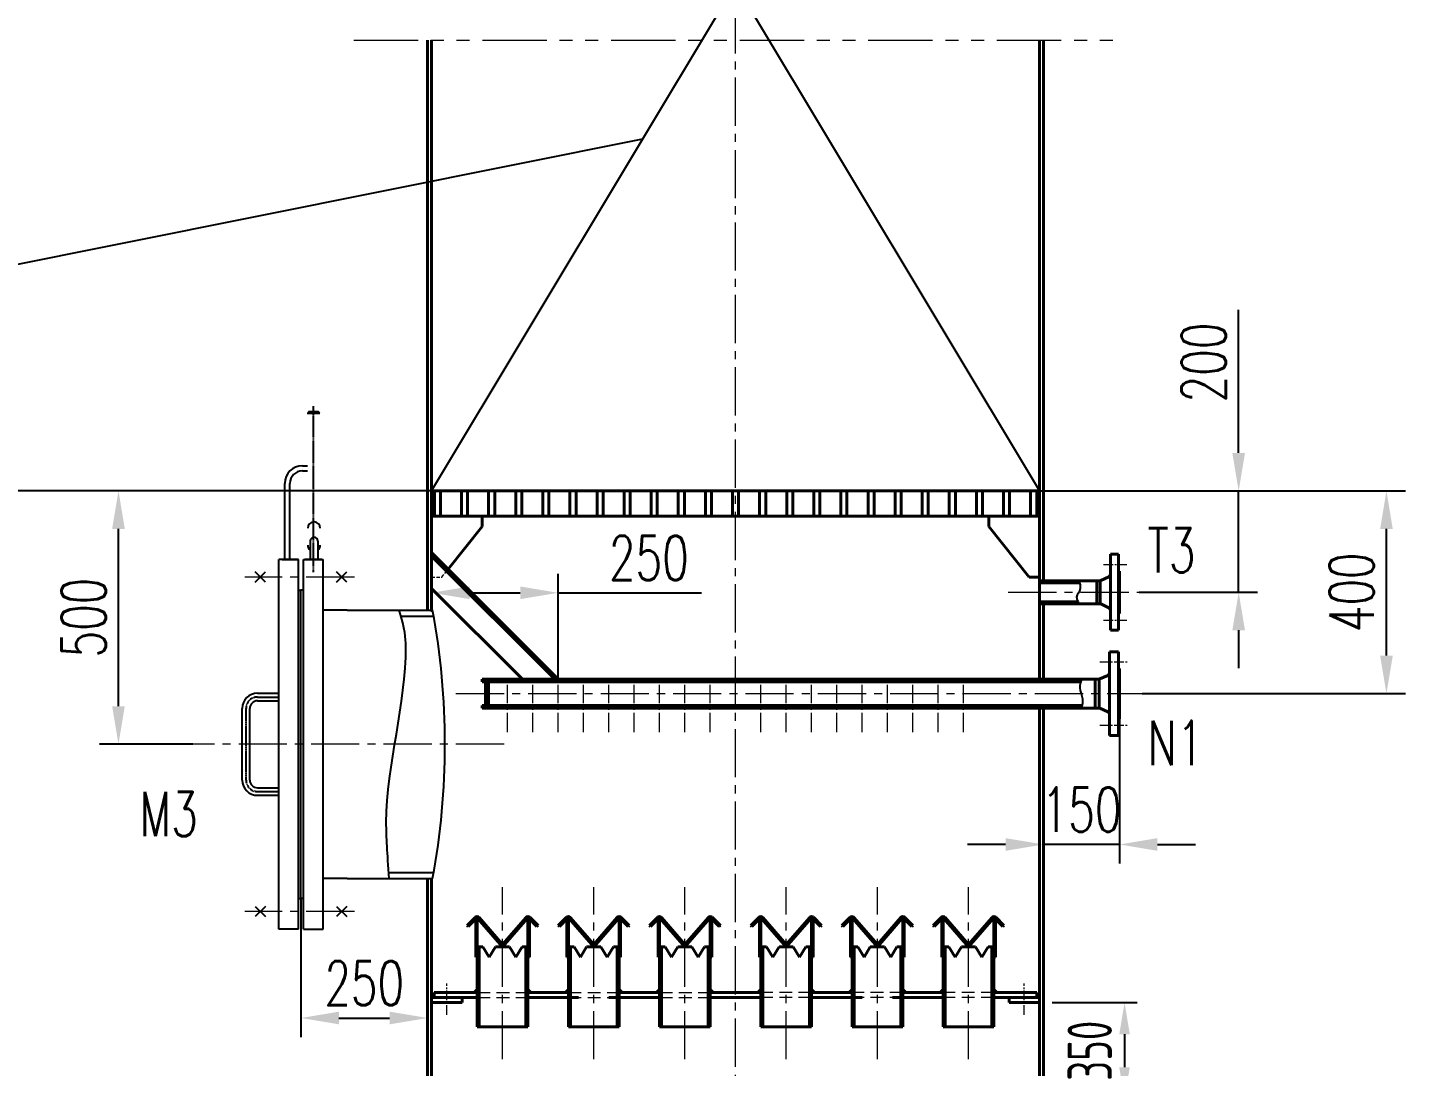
# Model space of a CAD drawing. Header units: millimetres. Extents: x -62352 to -47502, y -30131 to -9106.
# Drawn here: x -60290 to -57570, y -20360 to -18309 of the extents above; entities that cross this region are included whole.
import ezdxf
from ezdxf.enums import TextEntityAlignment as Align

# ---------------------------------------------------------------- set-up
doc = ezdxf.new("R2010")
doc.units = ezdxf.units.MM
doc.header["$PDMODE"] = 33
doc.header["$PDSIZE"] = 5
for name, pattern in [('ACAD_ISO02W100', [15, 12, -3]), ('ACAD_ISO10W100', [18, 12, -3, 0, -3]), ('ACAD_ISO12W100', [21, 12, -3, 0, -3, 0, -3]), ('CENTER', [2, 1.25, -0.25, 0.25, -0.25]), ('CENTER2', [28.575, 19.05, -3.175, 3.175, -3.175]), ('DASHED', [19.05, 12.7, -6.35]), ('PHANTOM2', [31.75, 15.875, -3.175, 3.175, -3.175, 3.175, -3.175])]:
    doc.linetypes.add(name, pattern=pattern)
for name, color, linetype in [('1轮廓实线层', 7, 'Continuous'), ('2细线层', 4, 'Continuous'), ('3中心线层', 1, 'CENTER'), ('7标注层', 4, 'Continuous'), ('剖面线层', 2, 'Continuous'), ('尺寸线', 4, 'Continuous'), ('文字层', 3, 'Continuous')]:
    doc.layers.add(name, color=color, linetype=linetype)
for name, color, linetype, lineweight in [('中心线', 1, 'ACAD_ISO10W100', 18), ('双点划线', 3, 'ACAD_ISO12W100', 18), ('实线', 7, 'Continuous', 40), ('尺寸标注', 2, 'Continuous', 25), ('虚线', 6, 'ACAD_ISO02W100', 18)]:
    doc.layers.add(name, color=color, linetype=linetype, lineweight=lineweight)
doc.styles.add('HGCAD', font='gbenor.shx', dxfattribs={"width": 0.75, "bigfont": 'gbcbig.shx'})
doc.styles.add('工程', font='romans.shx', dxfattribs={"width": 0.7, "bigfont": 'hztxt.shx'})
doc.dimstyles.new('工程25', dxfattribs={"dimscale": 25, "dimtxt": 3.5, "dimasz": 3, "dimexe": 1.5, "dimexo": 0, "dimgap": 1, "dimtad": 1, "dimzin": 12, "dimdsep": 46, "dimtxsty": '工程', "dimcen": 0, "dimazin": 2, "dimtp": 0.5, "dimtm": 0.5, "dimtfac": 1, "dimtmove": 0, "dimatfit": 3, "dimfxl": 0, "dimarcsym": 0})

# ---------------------------------------------------------------- blocks, each defined once
blk = doc.blocks.new('*D37')
at = {"layer": '2细线层', "color": 0, "lineweight": -2}
for p, q in [((-59790.9, -19224.2), (-60688, -19224.2)), ((-60650.5, -20349.2), (-60650.5, -19299.2)), ((-59492.4, -20424.2), (-60688, -20424.2))]:
    blk.add_line(p, q, dxfattribs=at)
at = {"layer": '2细线层', "color": 0}
for points in [[(-60663, -19299.2), (-60638, -19299.2), (-60650.5, -19224.2)], [(-60663, -20349.2), (-60638, -20349.2), (-60650.5, -20424.2)]]:
    blk.add_solid(points, dxfattribs=at)
at = {"layer": 'Defpoints', "color": 0}
for p in [(-60650.5, -19224.2), (-59790.9, -19224.2), (-59492.4, -20424.2)]:
    blk.add_point(p, dxfattribs=at)
at = {"layer": '2细线层', "color": 0, "insert": (-60719.2, -19824.2), "char_height": 87.5, "attachment_point": 5, "rotation": 90, "style": '工程'}
blk.add_mtext('1200', dxfattribs=at)
blk = doc.blocks.new('*D38')
at = {"layer": '2细线层', "color": 0, "lineweight": -2}
for p, q in [((-59928.1, -19224.2), (-60148.2, -19224.2)), ((-60110.7, -19649.2), (-60110.7, -19299.2)), ((-59963.6, -19724.2), (-60148.2, -19724.2))]:
    blk.add_line(p, q, dxfattribs=at)
at = {"layer": '2细线层', "color": 0}
for points in [[(-60123.2, -19299.2), (-60098.2, -19299.2), (-60110.7, -19224.2)], [(-60123.2, -19649.2), (-60098.2, -19649.2), (-60110.7, -19724.2)]]:
    blk.add_solid(points, dxfattribs=at)
at = {"layer": 'Defpoints', "color": 0}
for p in [(-60110.7, -19224.2), (-59928.1, -19224.2), (-59963.6, -19724.2)]:
    blk.add_point(p, dxfattribs=at)
at = {"layer": '2细线层', "color": 0, "insert": (-60179.4, -19474.2), "char_height": 87.5, "attachment_point": 5, "rotation": 90, "style": '工程'}
blk.add_mtext('500', dxfattribs=at)
blk = doc.blocks.new('*D40')
at = {"layer": '2细线层', "color": 0, "lineweight": -2}
for p, q in [((-59492.4, -17224.2), (-60688, -17224.2)), ((-60650.5, -19149.2), (-60650.5, -17299.2)), ((-59492.4, -19224.2), (-60688, -19224.2))]:
    blk.add_line(p, q, dxfattribs=at)
at = {"layer": '2细线层', "color": 0}
for points in [[(-60663, -17299.2), (-60638, -17299.2), (-60650.5, -17224.2)], [(-60663, -19149.2), (-60638, -19149.2), (-60650.5, -19224.2)]]:
    blk.add_solid(points, dxfattribs=at)
at = {"layer": 'Defpoints', "color": 0}
for p in [(-60650.5, -17224.2), (-59492.4, -17224.2), (-59492.4, -19224.2)]:
    blk.add_point(p, dxfattribs=at)
at = {"layer": '2细线层', "color": 0, "insert": (-60719.2, -18224.2), "char_height": 87.5, "attachment_point": 5, "rotation": 90, "style": '工程'}
blk.add_mtext('4000', dxfattribs=at)
blk = doc.blocks.new('*D167')
at = {"layer": 'Defpoints', "color": 0}
for p in [(-58292.4, -19224.2), (-57607.3, -19224.2), (-58089.6, -19624.2)]:
    blk.add_point(p, dxfattribs=at)
at = {"layer": '尺寸线', "color": 0, "lineweight": -2}
for p, q in [((-58292.4, -19224.2), (-57569.8, -19224.2)), ((-57607.3, -19549.2), (-57607.3, -19299.2)), ((-58089.6, -19624.2), (-57569.8, -19624.2))]:
    blk.add_line(p, q, dxfattribs=at)
at = {"layer": '尺寸线', "color": 0}
for points in [[(-57619.8, -19299.2), (-57594.8, -19299.2), (-57607.3, -19224.2)], [(-57619.8, -19549.2), (-57594.8, -19549.2), (-57607.3, -19624.2)]]:
    blk.add_solid(points, dxfattribs=at)
at = {"layer": '尺寸线', "color": 0, "insert": (-57676.1, -19424.2), "char_height": 87.5, "attachment_point": 5, "rotation": 90, "style": '工程'}
blk.add_mtext('400', dxfattribs=at)
blk = doc.blocks.new('*D168')
at = {"layer": 'Defpoints', "color": 0}
for p in [(-58292.4, -19224.2), (-57899.1, -19224.2), (-58095.2, -19424.2)]:
    blk.add_point(p, dxfattribs=at)
at = {"layer": '尺寸线', "color": 0, "lineweight": -2}
for p, q in [((-57899.1, -19149.2), (-57899.1, -18866.7)), ((-58292.4, -19224.2), (-57861.6, -19224.2)), ((-57899.1, -19424.2), (-57899.1, -19224.2)), ((-58095.2, -19424.2), (-57861.6, -19424.2)), ((-57899.1, -19499.2), (-57899.1, -19574.2))]:
    blk.add_line(p, q, dxfattribs=at)
at = {"layer": '尺寸线', "color": 0}
for points in [[(-57911.6, -19149.2), (-57886.6, -19149.2), (-57899.1, -19224.2)], [(-57911.6, -19499.2), (-57886.6, -19499.2), (-57899.1, -19424.2)]]:
    blk.add_solid(points, dxfattribs=at)
at = {"layer": '尺寸线', "color": 0, "insert": (-57967.9, -18970.5), "char_height": 87.5, "attachment_point": 5, "rotation": 90, "style": '工程'}
blk.add_mtext('200', dxfattribs=at)
blk = doc.blocks.new('*D169')
at = {"layer": 'Defpoints', "color": 0}
for p in [(-59492.4, -19416.4), (-59492.4, -19425.2), (-59242.4, -19595.7)]:
    blk.add_point(p, dxfattribs=at)
at = {"layer": '尺寸线', "color": 0, "lineweight": -2}
for p, q in [((-59242.4, -19595.7), (-59242.4, -19387.7)), ((-59492.4, -19416.4), (-59492.4, -19462.7)), ((-59417.4, -19425.2), (-59317.4, -19425.2)), ((-59242.4, -19425.2), (-58959.9, -19425.2))]:
    blk.add_line(p, q, dxfattribs=at)
at = {"layer": '尺寸线', "color": 0}
for points in [[(-59417.4, -19412.7), (-59417.4, -19437.7), (-59492.4, -19425.2)], [(-59317.4, -19412.7), (-59317.4, -19437.7), (-59242.4, -19425.2)]]:
    blk.add_solid(points, dxfattribs=at)
at = {"layer": '尺寸线', "color": 0, "insert": (-59063.6, -19356.5), "char_height": 87.5, "attachment_point": 5, "style": '工程'}
blk.add_mtext('250', dxfattribs=at)
blk = doc.blocks.new('*D170')
at = {"layer": 'Defpoints', "color": 0}
for p in [(-59750.4, -20028.7), (-59500.4, -20127.2), (-59500.4, -20264.6)]:
    blk.add_point(p, dxfattribs=at)
at = {"layer": '尺寸线', "color": 0, "lineweight": -2}
for p, q in [((-59750.4, -20028.7), (-59750.4, -20302.1)), ((-59500.4, -20127.2), (-59500.4, -20302.1)), ((-59675.4, -20264.6), (-59575.4, -20264.6))]:
    blk.add_line(p, q, dxfattribs=at)
at = {"layer": '尺寸线', "color": 0}
for points in [[(-59675.4, -20252.1), (-59675.4, -20277.1), (-59750.4, -20264.6)], [(-59575.4, -20252.1), (-59575.4, -20277.1), (-59500.4, -20264.6)]]:
    blk.add_solid(points, dxfattribs=at)
at = {"layer": '尺寸线', "color": 0, "insert": (-59625.4, -20195.8), "char_height": 87.5, "attachment_point": 5, "style": '工程'}
blk.add_mtext('250', dxfattribs=at)
blk = doc.blocks.new('*D174')
at = {"layer": 'Defpoints', "color": 0}
for p in [(-61062.9, -12491.2), (-59077.4, -12491.2), (-59797.4, -28203.3)]:
    blk.add_point(p, dxfattribs=at)
at = {"layer": '尺寸线', "color": 0, "lineweight": -2}
for p, q in [((-59077.4, -12491.2), (-61100.4, -12491.2)), ((-61062.9, -28128.3), (-61062.9, -12566.2)), ((-59797.4, -28203.3), (-61100.4, -28203.3))]:
    blk.add_line(p, q, dxfattribs=at)
at = {"layer": '尺寸线', "color": 0}
for points in [[(-61075.4, -12566.2), (-61050.4, -12566.2), (-61062.9, -12491.2)], [(-61075.4, -28128.3), (-61050.4, -28128.3), (-61062.9, -28203.3)]]:
    blk.add_solid(points, dxfattribs=at)
at = {"layer": '尺寸线', "color": 0, "insert": (-61131.7, -20347.3), "char_height": 87.5, "attachment_point": 5, "rotation": 90, "style": '工程'}
blk.add_mtext('23212', dxfattribs=at)
blk = doc.blocks.new('*D177')
at = {"layer": 'Defpoints', "color": 0}
for p in [(-58134.4, -19673.7), (-58284.4, -19853.9), (-58284.4, -19922)]:
    blk.add_point(p, dxfattribs=at)
at = {"layer": '尺寸线', "color": 0, "lineweight": -2}
for p, q in [((-58134.4, -19673.7), (-58134.4, -19959.5)), ((-58284.4, -19853.9), (-58284.4, -19959.5)), ((-58359.4, -19922), (-58434.4, -19922)), ((-58134.4, -19922), (-58284.4, -19922)), ((-58059.4, -19922), (-57984.4, -19922))]:
    blk.add_line(p, q, dxfattribs=at)
at = {"layer": '尺寸线', "color": 0}
for points in [[(-58359.4, -19909.5), (-58359.4, -19934.5), (-58284.4, -19922)], [(-58059.4, -19909.5), (-58059.4, -19934.5), (-58134.4, -19922)]]:
    blk.add_solid(points, dxfattribs=at)
at = {"layer": '尺寸线', "color": 0, "insert": (-58209.4, -19853.2), "char_height": 87.5, "attachment_point": 5, "style": '工程'}
blk.add_mtext('150', dxfattribs=at)
blk = doc.blocks.new('*D213')
at = {"layer": '2细线层', "color": 0, "lineweight": -2}
for p, q in [((-59500.4, -13024.2), (-60911.1, -13024.2)), ((-60873.6, -22749.2), (-60873.6, -13099.2)), ((-59502.4, -22824.2), (-60911.1, -22824.2))]:
    blk.add_line(p, q, dxfattribs=at)
at = {"layer": '2细线层', "color": 0}
for points in [[(-60886.1, -13099.2), (-60861.1, -13099.2), (-60873.6, -13024.2)], [(-60886.1, -22749.2), (-60861.1, -22749.2), (-60873.6, -22824.2)]]:
    blk.add_solid(points, dxfattribs=at)
at = {"layer": 'Defpoints', "color": 0}
for p in [(-60873.6, -13024.2), (-59500.4, -13024.2), (-59502.4, -22824.2)]:
    blk.add_point(p, dxfattribs=at)
at = {"layer": '2细线层', "color": 0, "insert": (-60942.3, -18309.8), "char_height": 87.5, "attachment_point": 5, "rotation": 90, "style": '工程'}
blk.add_mtext('15800', dxfattribs=at)
blk = doc.blocks.new('*D216')
at = {"layer": 'Defpoints', "color": 0}
for p in [(-58292.4, -20234.2), (-58292.4, -20424.2), (-58124.4, -20424.2)]:
    blk.add_point(p, dxfattribs=at)
at = {"layer": '尺寸线', "color": 0, "lineweight": -2}
for p, q in [((-58267.4, -20234.2), (-58099.4, -20234.2)), ((-58124.4, -20296.7), (-58124.4, -20361.7)), ((-58267.4, -20424.2), (-58099.4, -20424.2))]:
    blk.add_line(p, q, dxfattribs=at)
at = {"layer": '尺寸线', "color": 0}
for points in [[(-58134.8, -20296.7), (-58114, -20296.7), (-58124.4, -20234.2)], [(-58134.8, -20361.7), (-58114, -20361.7), (-58124.4, -20424.2)]]:
    blk.add_solid(points, dxfattribs=at)
at = {"layer": '尺寸线', "color": 0, "insert": (-58193.1, -20329.2), "char_height": 87.5, "attachment_point": 5, "rotation": 90, "style": 'HGCAD'}
blk.add_mtext('350', dxfattribs=at)

msp = doc.modelspace()

# ---------------------------------------------------------------- hatches: boundary and pattern name
at = {"layer": '剖面线层'}
h = msp.add_hatch(dxfattribs=at)
h.set_pattern_fill('ANSI37', color=256, scale=0.5, style=0)
h.set_pattern_definition([(45, (-1237.6512, 403.0169), (-1.122532015, 1.122532015), []), (135, (-1237.6512, 403.0169), (-1.122532015, -1.122532015), [])])
h.paths.add_polyline_path([(-59402.383, -20208.223), (-59408.383, -20214.223), (-59402.383, -20214.223)])
h = msp.add_hatch(dxfattribs=at)
h.set_pattern_fill('ANSI37', color=256, scale=0.5, style=0)
h.set_pattern_definition([(135, (-117467.1153, 403.0169), (1.122532015, 1.122532015), []), (45, (-117467.1153, 403.0169), (1.122532015, -1.122532015), [])])
h.paths.add_polyline_path([(-59302.383, -20208.223), (-59296.383, -20214.223), (-59302.383, -20214.223)])
h = msp.add_hatch(dxfattribs=at)
h.set_pattern_fill('ANSI37', color=256, scale=0.5, style=0)
h.set_pattern_definition([(45, (-1057.6512, 403.0169), (-1.122532015, 1.122532015), []), (135, (-1057.6512, 403.0169), (-1.122532015, -1.122532015), [])])
h.paths.add_polyline_path([(-59222.383, -20208.223), (-59228.383, -20214.223), (-59222.383, -20214.223)])
h = msp.add_hatch(dxfattribs=at)
h.set_pattern_fill('ANSI37', color=256, scale=0.5, style=0)
h.set_pattern_definition([(135, (-117287.1153, 403.0169), (1.122532015, 1.122532015), []), (45, (-117287.1153, 403.0169), (1.122532015, -1.122532015), [])])
h.paths.add_polyline_path([(-59122.383, -20208.223), (-59116.383, -20214.223), (-59122.383, -20214.223)])
h = msp.add_hatch(dxfattribs=at)
h.set_pattern_fill('ANSI37', color=256, scale=0.5, style=0)
h.set_pattern_definition([(45, (-877.6512, 403.0169), (-1.122532015, 1.122532015), []), (135, (-877.6512, 403.0169), (-1.122532015, -1.122532015), [])])
h.paths.add_polyline_path([(-59042.383, -20208.223), (-59048.383, -20214.223), (-59042.383, -20214.223)])
h = msp.add_hatch(dxfattribs=at)
h.set_pattern_fill('ANSI37', color=256, scale=0.5, style=0)
h.set_pattern_definition([(135, (-117107.1153, 403.0169), (1.122532015, 1.122532015), []), (45, (-117107.1153, 403.0169), (1.122532015, -1.122532015), [])])
h.paths.add_polyline_path([(-58942.383, -20208.223), (-58936.383, -20214.223), (-58942.383, -20214.223)])
h = msp.add_hatch(dxfattribs=at)
h.set_pattern_fill('ANSI37', color=256, scale=0.5, style=0)
h.set_pattern_definition([(45, (-677.6512, 403.0169), (-1.122532015, 1.122532015), []), (135, (-677.6512, 403.0169), (-1.122532015, -1.122532015), [])])
h.paths.add_polyline_path([(-58842.383, -20208.223), (-58848.383, -20214.223), (-58842.383, -20214.223)])
h = msp.add_hatch(dxfattribs=at)
h.set_pattern_fill('ANSI37', color=256, scale=0.5, style=0)
h.set_pattern_definition([(135, (-116907.1153, 403.0169), (1.122532015, 1.122532015), []), (45, (-116907.1153, 403.0169), (1.122532015, -1.122532015), [])])
h.paths.add_polyline_path([(-58742.383, -20208.223), (-58736.383, -20214.223), (-58742.383, -20214.223)])
h = msp.add_hatch(dxfattribs=at)
h.set_pattern_fill('ANSI37', color=256, scale=0.5, style=0)
h.set_pattern_definition([(45, (-497.6512, 403.0169), (-1.122532015, 1.122532015), []), (135, (-497.6512, 403.0169), (-1.122532015, -1.122532015), [])])
h.paths.add_polyline_path([(-58662.383, -20208.223), (-58668.383, -20214.223), (-58662.383, -20214.223)])
h = msp.add_hatch(dxfattribs=at)
h.set_pattern_fill('ANSI37', color=256, scale=0.5, style=0)
h.set_pattern_definition([(135, (-116727.1153, 403.0169), (1.122532015, 1.122532015), []), (45, (-116727.1153, 403.0169), (1.122532015, -1.122532015), [])])
h.paths.add_polyline_path([(-58562.383, -20208.223), (-58556.383, -20214.223), (-58562.383, -20214.223)])
h = msp.add_hatch(dxfattribs=at)
h.set_pattern_fill('ANSI37', color=256, scale=0.5, style=0)
h.set_pattern_definition([(45, (-317.6512, 403.0169), (-1.122532015, 1.122532015), []), (135, (-317.6512, 403.0169), (-1.122532015, -1.122532015), [])])
h.paths.add_polyline_path([(-58482.383, -20208.223), (-58488.383, -20214.223), (-58482.383, -20214.223)])
h = msp.add_hatch(dxfattribs=at)
h.set_pattern_fill('ANSI37', color=256, scale=0.5, style=0)
h.set_pattern_definition([(135, (-116547.1153, 403.0169), (1.122532015, 1.122532015), []), (45, (-116547.1153, 403.0169), (1.122532015, -1.122532015), [])])
h.paths.add_polyline_path([(-58382.383, -20208.223), (-58376.383, -20214.223), (-58382.383, -20214.223)])

# ---------------------------------------------------------------- linework, layer by layer
for p, q in [((-59737.08, -19070.673), (-59733.97, -19067.563)), ((-59735.214, -19067.563), (-59716.552, -19067.563)), ((-59713.442, -19070.673), (-59716.552, -19067.563)), ((-59738.325, -19070.673), (-59713.442, -19070.673)), ((-59747.325, -19174.493), (-59737.174, -19174.493)), ((-59747.325, -19184.493), (-59737.174, -19184.493)), ((-59782.325, -19359.222), (-59782.325, -19209.493)), ((-59772.325, -19359.222), (-59772.325, -19209.493)), ((-59732.104, -19323.142), (-59732.104, -19359.222)), ((-59717.174, -19323.142), (-59717.174, -19359.222)), ((-59755.383, -19359.222), (-59794.383, -19359.222)), ((-59794.383, -19724.223), (-59794.383, -19359.222)), ((-59787.468, -19359.222), (-59755.383, -19359.222)), ((-59755.383, -19724.223), (-59755.383, -19359.222)), ((-59745.468, -19359.222), (-59706.383, -19359.222)), ((-59745.383, -19359.222), (-59706.383, -19359.222)), ((-59745.383, -19724.223), (-59745.383, -19359.222)), ((-59709.088, -19359.222), (-59742.679, -19359.222)), ((-59706.383, -19724.223), (-59706.383, -19359.222)), ((-59755.383, -19419.722), (-59750.383, -19419.722)), ((-59755.383, -19419.722), (-59750.383, -19419.722)), ((-59750.383, -19587.723), (-59750.383, -19419.722)), ((-59745.383, -19419.722), (-59750.383, -19419.722)), ((-59745.383, -19419.722), (-59750.383, -19419.722)), ((-59750.383, -19724.223), (-59750.383, -19419.722)), ((-59706.383, -20089.222), (-59706.383, -19459.222)), ((-59659.235, -19459.222), (-59706.383, -19459.222)), ((-59659.235, -19459.222), (-59490.383, -19459.222)), ((-59553.027, -19471.222), (-59488.215, -19471.222)), ((-59836.423, -19623.448), (-59794.383, -19623.448)), ((-59836.423, -19638.378), (-59794.383, -19638.378)), ((-59866.282, -19795.138), (-59866.282, -19653.307)), ((-59851.352, -19795.138), (-59851.352, -19653.307)), ((-59794.383, -20089.222), (-59794.383, -19724.223)), ((-59755.383, -20028.722), (-59755.383, -19724.223)), ((-59750.383, -20028.722), (-59750.383, -19724.223)), ((-59745.383, -20089.222), (-59745.383, -19724.223)), ((-59836.423, -19810.068), (-59794.383, -19810.068)), ((-59836.423, -19824.997), (-59794.383, -19824.997)), ((-59750.383, -20028.722), (-59750.383, -19860.723)), ((-59659.235, -19989.223), (-59706.383, -19989.223)), ((-59659.235, -19989.223), (-59490.383, -19989.223)), ((-59576.917, -19977.223), (-59488.215, -19977.223)), ((-59755.383, -20089.222), (-59755.383, -20028.722)), ((-59755.383, -20028.722), (-59750.383, -20028.722)), ((-59745.383, -20028.722), (-59750.383, -20028.722)), ((-59755.383, -20089.222), (-59794.383, -20089.222)), ((-59745.383, -20089.222), (-59706.383, -20089.222))]:
    msp.add_line(p, q)
for centre, radius, start, end in [((-59747.325, -19209.493), 35, 90, 180), ((-59747.325, -19209.493), 25, 90, 180), ((-59724.639, -19297.878), 12.441, 0, 180), ((-59724.639, -19331.284), 12.441, 180, 233.130102), ((-59724.639, -19323.142), 7.465, 0, 180), ((-59724.639, -19331.284), 12.441, 306.869898, 0), ((-59836.423, -19653.307), 29.859, 90, 180), ((-59836.423, -19653.307), 14.93, 90, 180), ((-59836.423, -19795.138), 29.859, 180, 270), ((-59836.423, -19795.138), 14.93, 180, 270)]:
    msp.add_arc(centre, radius, start, end)
at = {"layer": '1轮廓实线层'}
msp.add_arc((-60922.51, -19724.223), 1456.438, 349.516564, 10.483436, dxfattribs=at)
at = {"layer": '2细线层'}
for p, q in [((-59492.383, -17224.223), (-58292.383, -19224.223)), ((-59492.383, -19224.223), (-58292.383, -17224.223))]:
    msp.add_line(p, q, dxfattribs=at)
for points in [[(-58213.68, -19446.723), (-58218.462, -19433.779), (-58211.285, -19416.686), (-58214.077, -19401.723)], [(-58208.823, -19595.723), (-58212.762, -19612.931), (-58207.232, -19634.589), (-58209.53, -19652.723)]]:
    msp.add_spline(points, degree=3, dxfattribs=at)
at = {"layer": '3中心线层', "linetype": 'CENTER'}
for p, q in [((-59725.883, -19384.222), (-59725.883, -19056.53)), ((-59836.423, -19630.913), (-59794.383, -19630.913)), ((-59836.423, -19817.533), (-59794.383, -19817.533))]:
    msp.add_line(p, q, dxfattribs=at)
at = {"layer": '3中心线层', "linetype": 'CENTER', "ltscale": 2}
msp.add_line((-59858.817, -19795.138), (-59858.817, -19653.307), dxfattribs=at)
at = {"layer": '3中心线层', "linetype": 'CENTER', "ltscale": 5}
for centre, start, end in [((-59836.423, -19653.307), 90, 180), ((-59836.423, -19795.138), 180, 270)]:
    msp.add_arc(centre, 22.394, start, end, dxfattribs=at)
at = {"layer": '7标注层'}
msp.add_open_spline([(-59576.025, -19989.222), (-59579.854, -19937.746), (-59590.875, -19792.355), (-59537.294, -19629.975), (-59544.301, -19498.132), (-59556.701, -19459.222)], degree=3, knots=[2.00411375, 2.00411375, 2.00411375, 2.00411375, 3.1120572, 7.44302026, 8.04788194, 8.04788194, 8.04788194, 8.04788194], dxfattribs=at)
at = {"layer": '中心线', "linetype": 'CENTER2', "ltscale": 5}
for p, q in [((-58892.383, -20789.479), (-58892.383, -12394.955)), ((-59644.727, -19394.222), (-59861.18, -19394.222)), ((-58353.962, -19424.223), (-58095.237, -19424.223)), ((-59444.402, -19624.223), (-58089.564, -19624.223)), ((-59349.452, -19724.223), (-59963.562, -19724.223)), ((-59352.383, -20346.156), (-59352.383, -20006.019)), ((-59172.383, -20346.156), (-59172.383, -20006.019)), ((-58992.383, -20346.156), (-58992.383, -20006.019)), ((-58792.383, -20346.156), (-58792.383, -20006.019)), ((-58612.383, -20346.156), (-58612.383, -20006.019)), ((-58432.383, -20346.156), (-58432.383, -20006.019)), ((-59644.727, -20054.223), (-59861.18, -20054.223))]:
    msp.add_line(p, q, dxfattribs=at)
at = {"layer": '中心线', "linetype": 'CENTER2'}
for p, q in [((-58165.853, -19369.223), (-58120.15, -19369.223)), ((-58165.853, -19479.223), (-58120.15, -19479.223)), ((-58173.497, -19561.723), (-58119.479, -19561.723)), ((-58173.497, -19686.723), (-58119.479, -19686.723)), ((-59462.383, -20258.14), (-59462.383, -20196.503)), ((-58322.383, -20258.14), (-58322.383, -20196.503))]:
    msp.add_line(p, q, dxfattribs=at)
at = {"layer": '中心线', "linetype": 'CENTER2', "ltscale": 2}
for p, q in [((-59342.383, -19700.476), (-59342.383, -19606.969)), ((-59292.383, -19700.476), (-59292.383, -19606.969)), ((-59242.383, -19700.476), (-59242.383, -19606.969)), ((-59192.383, -19700.476), (-59192.383, -19606.969)), ((-59142.383, -19700.476), (-59142.383, -19606.969)), ((-59092.383, -19700.476), (-59092.383, -19606.969)), ((-59042.383, -19700.476), (-59042.383, -19606.969)), ((-58992.383, -19700.476), (-58992.383, -19606.969)), ((-58942.383, -19700.476), (-58942.383, -19606.969)), ((-58842.383, -19700.476), (-58842.383, -19606.969)), ((-58792.383, -19700.476), (-58792.383, -19606.969)), ((-58742.383, -19700.476), (-58742.383, -19606.969)), ((-58692.383, -19700.476), (-58692.383, -19606.969)), ((-58642.383, -19700.476), (-58642.383, -19606.969)), ((-58592.383, -19700.476), (-58592.383, -19606.969)), ((-58542.383, -19700.476), (-58542.383, -19606.969)), ((-58492.383, -19700.476), (-58492.383, -19606.969)), ((-58442.383, -19700.476), (-58442.383, -19606.969))]:
    msp.add_line(p, q, dxfattribs=at)
at = {"layer": '双点划线', "linetype": 'PHANTOM2', "ltscale": 8}
msp.add_line((-59646.236, -18334.404), (-58138.531, -18334.404), dxfattribs=at)
at = {"layer": '实线'}
for p, q in [((-59500.383, -19459.222), (-59500.383, -18334.404)), ((-59492.383, -19459.222), (-59492.383, -18334.404)), ((-58292.383, -19595.723), (-58292.383, -18334.404)), ((-58284.383, -19401.723), (-58284.383, -18334.404)), ((-59492.383, -19224.223), (-58292.383, -19224.223)), ((-59486.883, -19274.223), (-59486.883, -19224.223)), ((-59474.883, -19274.223), (-59474.883, -19224.223)), ((-59433.383, -19274.223), (-59433.383, -19224.223)), ((-59421.383, -19274.223), (-59421.383, -19224.223)), ((-59379.883, -19274.223), (-59379.883, -19224.223)), ((-59367.883, -19274.223), (-59367.883, -19224.223)), ((-59326.383, -19274.223), (-59326.383, -19224.223)), ((-59314.383, -19274.223), (-59314.383, -19224.223)), ((-59272.883, -19274.223), (-59272.883, -19224.223)), ((-59260.883, -19274.223), (-59260.883, -19224.223)), ((-59219.383, -19274.223), (-59219.383, -19224.223)), ((-59207.383, -19274.223), (-59207.383, -19224.223)), ((-59165.883, -19274.223), (-59165.883, -19224.223)), ((-59153.883, -19274.223), (-59153.883, -19224.223)), ((-59112.383, -19274.223), (-59112.383, -19224.223)), ((-59100.383, -19274.223), (-59100.383, -19224.223)), ((-59058.883, -19274.223), (-59058.883, -19224.223)), ((-59046.883, -19274.223), (-59046.883, -19224.223)), ((-59005.383, -19274.223), (-59005.383, -19224.223)), ((-58993.383, -19274.223), (-58993.383, -19224.223)), ((-58951.883, -19274.223), (-58951.883, -19224.223)), ((-58939.883, -19274.223), (-58939.883, -19224.223)), ((-58898.383, -19274.223), (-58898.383, -19224.223)), ((-58886.383, -19274.223), (-58886.383, -19224.223)), ((-58844.883, -19274.223), (-58844.883, -19224.223)), ((-58832.883, -19274.223), (-58832.883, -19224.223)), ((-58791.383, -19274.223), (-58791.383, -19224.223)), ((-58779.383, -19274.223), (-58779.383, -19224.223)), ((-58737.883, -19274.223), (-58737.883, -19224.223)), ((-58725.883, -19274.223), (-58725.883, -19224.223)), ((-58684.383, -19274.223), (-58684.383, -19224.223)), ((-58672.383, -19274.223), (-58672.383, -19224.223)), ((-58630.883, -19274.223), (-58630.883, -19224.223)), ((-58618.883, -19274.223), (-58618.883, -19224.223)), ((-58577.383, -19274.223), (-58577.383, -19224.223)), ((-58565.383, -19274.223), (-58565.383, -19224.223)), ((-58523.883, -19274.223), (-58523.883, -19224.223)), ((-58511.883, -19274.223), (-58511.883, -19224.223)), ((-58470.383, -19274.223), (-58470.383, -19224.223)), ((-58458.383, -19274.223), (-58458.383, -19224.223)), ((-58416.883, -19274.223), (-58416.883, -19224.223)), ((-58404.883, -19274.223), (-58404.883, -19224.223)), ((-58363.383, -19274.223), (-58363.383, -19224.223)), ((-58351.383, -19274.223), (-58351.383, -19224.223)), ((-58309.883, -19274.223), (-58309.883, -19224.223)), ((-58297.883, -19274.223), (-58297.883, -19224.223)), ((-59492.383, -19274.223), (-58292.383, -19274.223)), ((-59392.383, -19294.223), (-59392.383, -19274.223)), ((-58392.383, -19294.223), (-58392.383, -19274.223)), ((-59459.717, -19378.389), (-59392.383, -19294.223)), ((-58312.383, -19394.223), (-58392.383, -19294.223)), ((-59492.383, -19345.723), (-59242.383, -19595.723)), ((-59492.383, -19352.794), (-59249.454, -19595.723)), ((-58152.383, -19349.223), (-58136.383, -19349.223)), ((-58152.383, -19349.223), (-58152.383, -19499.223)), ((-58136.383, -19349.223), (-58136.383, -19499.223)), ((-58292.383, -19394.223), (-58312.383, -19394.223)), ((-58171.365, -19401.239), (-58155.238, -19393.579)), ((-58136.383, -19382.223), (-58134.383, -19382.223)), ((-58134.383, -19382.223), (-58134.383, -19466.223)), ((-59492.383, -19416.433), (-59313.094, -19595.723)), ((-58292.383, -19401.723), (-58179.383, -19401.723)), ((-58292.383, -19405.723), (-58212.629, -19405.723)), ((-58179.383, -19401.723), (-58179.383, -19446.723)), ((-58179.383, -19401.723), (-58173.51, -19401.723)), ((-58172.383, -19401.723), (-58172.383, -19446.723)), ((-58292.383, -19442.723), (-58215.938, -19442.723)), ((-58292.383, -19446.723), (-58179.383, -19446.723)), ((-58284.383, -19595.723), (-58284.383, -19446.723)), ((-58179.383, -19446.723), (-58173.51, -19446.723)), ((-58171.365, -19447.206), (-58155.238, -19454.867)), ((-58134.383, -19466.223), (-58136.383, -19466.223)), ((-58152.383, -19499.223), (-58136.383, -19499.223)), ((-58154.383, -19541.723), (-58136.383, -19541.723)), ((-58154.383, -19706.723), (-58154.383, -19541.723)), ((-58136.383, -19706.723), (-58136.383, -19541.723)), ((-58134.383, -19574.723), (-58136.383, -19574.723)), ((-58134.383, -19673.723), (-58134.383, -19574.723)), ((-59392.383, -19595.723), (-58182.383, -19595.723)), ((-59392.383, -19600.723), (-59392.383, -19595.723)), ((-59392.383, -19600.723), (-58210.606, -19600.723)), ((-59386.383, -19647.723), (-59386.383, -19600.723)), ((-59380.383, -19647.723), (-59380.383, -19600.723)), ((-58182.383, -19652.723), (-58182.383, -19595.723)), ((-58182.383, -19595.723), (-58175.402, -19595.723)), ((-58174.383, -19652.723), (-58174.383, -19595.723)), ((-58173.446, -19595.324), (-58157.428, -19588.517)), ((-59392.383, -19647.723), (-58208.33, -19647.723)), ((-59392.383, -19652.723), (-59392.383, -19647.723)), ((-59392.383, -19652.723), (-58182.383, -19652.723)), ((-58292.383, -21484.404), (-58292.383, -19652.723)), ((-58284.383, -21484.404), (-58284.383, -19652.723)), ((-58182.383, -19652.723), (-58175.402, -19652.723)), ((-58173.446, -19653.121), (-58157.428, -19659.929)), ((-58136.383, -19673.723), (-58134.383, -19673.723)), ((-58154.383, -19706.723), (-58136.383, -19706.723)), ((-59500.383, -21484.404), (-59500.383, -19989.223)), ((-59492.383, -21484.404), (-59492.383, -19989.223)), ((-59406.053, -20065.687), (-59422.383, -20082.017)), ((-59403.932, -20067.808), (-59420.262, -20084.139)), ((-59405.383, -20144.223), (-59405.383, -20069.26)), ((-59402.383, -20144.223), (-59402.383, -20067.227)), ((-59400.981, -20067.942), (-59352.383, -20124.223)), ((-59398.711, -20065.982), (-59352.383, -20119.632)), ((-59306.056, -20065.982), (-59352.383, -20119.632)), ((-59303.785, -20067.942), (-59352.383, -20124.223)), ((-59302.383, -20144.223), (-59302.383, -20067.227)), ((-59300.835, -20067.808), (-59284.505, -20084.139)), ((-59299.383, -20144.223), (-59299.383, -20069.26)), ((-59298.713, -20065.687), (-59282.383, -20082.017)), ((-59226.053, -20065.687), (-59242.383, -20082.017)), ((-59223.932, -20067.808), (-59240.262, -20084.139)), ((-59225.383, -20144.223), (-59225.383, -20069.26)), ((-59222.383, -20144.223), (-59222.383, -20067.227)), ((-59220.981, -20067.942), (-59172.383, -20124.223)), ((-59218.711, -20065.982), (-59172.383, -20119.632)), ((-59126.056, -20065.982), (-59172.383, -20119.632)), ((-59123.785, -20067.942), (-59172.383, -20124.223)), ((-59122.383, -20144.223), (-59122.383, -20067.227)), ((-59120.835, -20067.808), (-59104.505, -20084.139)), ((-59119.383, -20144.223), (-59119.383, -20069.26)), ((-59118.713, -20065.687), (-59102.383, -20082.017)), ((-59046.053, -20065.687), (-59062.383, -20082.017)), ((-59043.932, -20067.808), (-59060.262, -20084.139)), ((-59045.383, -20144.223), (-59045.383, -20069.26)), ((-59042.383, -20144.223), (-59042.383, -20067.227)), ((-59040.981, -20067.942), (-58992.383, -20124.223)), ((-59038.711, -20065.982), (-58992.383, -20119.632)), ((-58946.056, -20065.982), (-58992.383, -20119.632)), ((-58943.785, -20067.942), (-58992.383, -20124.223)), ((-58942.383, -20144.223), (-58942.383, -20067.227)), ((-58940.835, -20067.808), (-58924.505, -20084.139)), ((-58939.383, -20144.223), (-58939.383, -20069.26)), ((-58938.713, -20065.687), (-58922.383, -20082.017)), ((-58846.053, -20065.687), (-58862.383, -20082.017)), ((-58843.932, -20067.808), (-58860.262, -20084.139)), ((-58845.383, -20144.223), (-58845.383, -20069.26)), ((-58842.383, -20144.223), (-58842.383, -20067.227)), ((-58840.981, -20067.942), (-58792.383, -20124.223)), ((-58838.711, -20065.982), (-58792.383, -20119.632)), ((-58746.056, -20065.982), (-58792.383, -20119.632)), ((-58743.785, -20067.942), (-58792.383, -20124.223)), ((-58742.383, -20144.223), (-58742.383, -20067.227)), ((-58740.835, -20067.808), (-58724.505, -20084.139)), ((-58739.383, -20144.223), (-58739.383, -20069.26)), ((-58738.713, -20065.687), (-58722.383, -20082.017)), ((-58666.053, -20065.687), (-58682.383, -20082.017)), ((-58663.932, -20067.808), (-58680.262, -20084.139)), ((-58665.383, -20144.223), (-58665.383, -20069.26)), ((-58662.383, -20144.223), (-58662.383, -20067.227)), ((-58660.981, -20067.942), (-58612.383, -20124.223)), ((-58658.711, -20065.982), (-58612.383, -20119.632)), ((-58566.056, -20065.982), (-58612.383, -20119.632)), ((-58563.785, -20067.942), (-58612.383, -20124.223)), ((-58562.383, -20144.223), (-58562.383, -20067.227)), ((-58560.835, -20067.808), (-58544.505, -20084.139)), ((-58559.383, -20144.223), (-58559.383, -20069.26)), ((-58558.713, -20065.687), (-58542.383, -20082.017)), ((-58486.053, -20065.687), (-58502.383, -20082.017)), ((-58483.932, -20067.808), (-58500.262, -20084.139)), ((-58485.383, -20144.223), (-58485.383, -20069.26)), ((-58482.383, -20144.223), (-58482.383, -20067.227)), ((-58480.981, -20067.942), (-58432.383, -20124.223)), ((-58478.711, -20065.982), (-58432.383, -20119.632)), ((-58386.056, -20065.982), (-58432.383, -20119.632)), ((-58383.785, -20067.942), (-58432.383, -20124.223)), ((-58382.383, -20144.223), (-58382.383, -20067.227)), ((-58380.835, -20067.808), (-58364.505, -20084.139)), ((-58379.383, -20144.223), (-58379.383, -20069.26)), ((-58378.713, -20065.687), (-58362.383, -20082.017)), ((-59420.262, -20084.139), (-59422.383, -20082.017)), ((-59284.505, -20084.139), (-59282.383, -20082.017)), ((-59240.262, -20084.139), (-59242.383, -20082.017)), ((-59104.505, -20084.139), (-59102.383, -20082.017)), ((-59060.262, -20084.139), (-59062.383, -20082.017)), ((-58924.505, -20084.139), (-58922.383, -20082.017)), ((-58860.262, -20084.139), (-58862.383, -20082.017)), ((-58724.505, -20084.139), (-58722.383, -20082.017)), ((-58680.262, -20084.139), (-58682.383, -20082.017)), ((-58544.505, -20084.139), (-58542.383, -20082.017)), ((-58500.262, -20084.139), (-58502.383, -20082.017)), ((-58364.505, -20084.139), (-58362.383, -20082.017)), ((-59402.383, -20282.223), (-59402.383, -20124.223)), ((-59402.383, -20124.223), (-59391.131, -20124.223)), ((-59398.383, -20282.223), (-59398.383, -20124.223)), ((-59378.757, -20144.223), (-59391.131, -20124.223)), ((-59366.383, -20124.223), (-59378.757, -20144.223)), ((-59366.383, -20124.223), (-59338.383, -20124.223)), ((-59338.383, -20124.223), (-59326.009, -20144.223)), ((-59326.009, -20144.223), (-59313.635, -20124.223)), ((-59313.635, -20124.223), (-59302.383, -20124.223)), ((-59306.383, -20282.223), (-59306.383, -20124.223)), ((-59302.383, -20282.223), (-59302.383, -20124.223)), ((-59222.383, -20282.223), (-59222.383, -20124.223)), ((-59222.383, -20124.223), (-59211.131, -20124.223)), ((-59218.383, -20282.223), (-59218.383, -20124.223)), ((-59198.757, -20144.223), (-59211.131, -20124.223)), ((-59186.383, -20124.223), (-59198.757, -20144.223)), ((-59186.383, -20124.223), (-59158.383, -20124.223)), ((-59158.383, -20124.223), (-59146.009, -20144.223)), ((-59146.009, -20144.223), (-59133.635, -20124.223)), ((-59133.635, -20124.223), (-59122.383, -20124.223)), ((-59126.383, -20282.223), (-59126.383, -20124.223)), ((-59122.383, -20282.223), (-59122.383, -20124.223)), ((-59042.383, -20282.223), (-59042.383, -20124.223)), ((-59042.383, -20124.223), (-59031.131, -20124.223)), ((-59038.383, -20282.223), (-59038.383, -20124.223)), ((-59018.757, -20144.223), (-59031.131, -20124.223)), ((-59006.383, -20124.223), (-59018.757, -20144.223)), ((-59006.383, -20124.223), (-58978.383, -20124.223)), ((-58978.383, -20124.223), (-58966.009, -20144.223)), ((-58966.009, -20144.223), (-58953.635, -20124.223)), ((-58953.635, -20124.223), (-58942.383, -20124.223)), ((-58946.383, -20282.223), (-58946.383, -20124.223)), ((-58942.383, -20282.223), (-58942.383, -20124.223)), ((-58842.383, -20282.223), (-58842.383, -20124.223)), ((-58831.131, -20124.223), (-58842.383, -20124.223)), ((-58838.383, -20282.223), (-58838.383, -20124.223)), ((-58818.757, -20144.223), (-58831.131, -20124.223)), ((-58806.383, -20124.223), (-58818.757, -20144.223)), ((-58778.383, -20124.223), (-58806.383, -20124.223)), ((-58778.383, -20124.223), (-58766.009, -20144.223)), ((-58766.009, -20144.223), (-58753.635, -20124.223)), ((-58742.383, -20124.223), (-58753.635, -20124.223)), ((-58746.383, -20282.223), (-58746.383, -20124.223)), ((-58742.383, -20282.223), (-58742.383, -20124.223)), ((-58662.383, -20282.223), (-58662.383, -20124.223)), ((-58651.131, -20124.223), (-58662.383, -20124.223)), ((-58658.383, -20282.223), (-58658.383, -20124.223)), ((-58638.757, -20144.223), (-58651.131, -20124.223)), ((-58626.383, -20124.223), (-58638.757, -20144.223)), ((-58598.383, -20124.223), (-58626.383, -20124.223)), ((-58598.383, -20124.223), (-58586.009, -20144.223)), ((-58586.009, -20144.223), (-58573.635, -20124.223)), ((-58562.383, -20124.223), (-58573.635, -20124.223)), ((-58566.383, -20282.223), (-58566.383, -20124.223)), ((-58562.383, -20282.223), (-58562.383, -20124.223)), ((-58482.383, -20282.223), (-58482.383, -20124.223)), ((-58471.131, -20124.223), (-58482.383, -20124.223)), ((-58478.383, -20282.223), (-58478.383, -20124.223)), ((-58458.757, -20144.223), (-58471.131, -20124.223)), ((-58446.383, -20124.223), (-58458.757, -20144.223)), ((-58418.383, -20124.223), (-58446.383, -20124.223)), ((-58418.383, -20124.223), (-58406.009, -20144.223)), ((-58406.009, -20144.223), (-58393.635, -20124.223)), ((-58382.383, -20124.223), (-58393.635, -20124.223)), ((-58386.383, -20282.223), (-58386.383, -20124.223)), ((-58382.383, -20282.223), (-58382.383, -20124.223)), ((-59402.383, -20144.223), (-59405.383, -20144.223)), ((-59302.383, -20144.223), (-59299.383, -20144.223)), ((-59222.383, -20144.223), (-59225.383, -20144.223)), ((-59122.383, -20144.223), (-59119.383, -20144.223)), ((-59042.383, -20144.223), (-59045.383, -20144.223)), ((-58942.383, -20144.223), (-58939.383, -20144.223)), ((-58842.383, -20144.223), (-58845.383, -20144.223)), ((-58742.383, -20144.223), (-58739.383, -20144.223)), ((-58662.383, -20144.223), (-58665.383, -20144.223)), ((-58562.383, -20144.223), (-58559.383, -20144.223)), ((-58482.383, -20144.223), (-58485.383, -20144.223)), ((-58382.383, -20144.223), (-58379.383, -20144.223)), ((-59408.383, -20214.223), (-59402.383, -20208.223)), ((-59296.383, -20214.223), (-59302.383, -20208.223)), ((-59228.383, -20214.223), (-59222.383, -20208.223)), ((-59116.383, -20214.223), (-59122.383, -20208.223)), ((-59048.383, -20214.223), (-59042.383, -20208.223)), ((-58936.383, -20214.223), (-58942.383, -20208.223)), ((-58848.383, -20214.223), (-58842.383, -20208.223)), ((-58736.383, -20214.223), (-58742.383, -20208.223)), ((-58668.383, -20214.223), (-58662.383, -20208.223)), ((-58556.383, -20214.223), (-58562.383, -20208.223)), ((-58488.383, -20214.223), (-58482.383, -20208.223)), ((-58376.383, -20214.223), (-58382.383, -20208.223)), ((-59492.383, -20224.223), (-59402.383, -20224.223)), ((-59492.383, -20234.223), (-59432.383, -20234.223)), ((-59487.383, -20224.223), (-59487.383, -20214.223)), ((-59487.383, -20214.223), (-59402.383, -20214.223)), ((-59432.383, -20234.223), (-59432.383, -20224.223)), ((-59302.383, -20214.223), (-59222.383, -20214.223)), ((-59302.383, -20224.223), (-59202.383, -20224.223)), ((-59142.383, -20224.223), (-59042.383, -20224.223)), ((-59122.383, -20214.223), (-59042.383, -20214.223)), ((-58942.383, -20214.223), (-58842.383, -20214.223)), ((-58942.383, -20224.223), (-58842.383, -20224.223)), ((-58662.383, -20214.223), (-58742.383, -20214.223)), ((-58642.383, -20224.223), (-58742.383, -20224.223)), ((-58482.383, -20224.223), (-58582.383, -20224.223)), ((-58482.383, -20214.223), (-58562.383, -20214.223)), ((-58297.383, -20214.223), (-58382.383, -20214.223)), ((-58292.383, -20224.223), (-58382.383, -20224.223)), ((-58352.383, -20234.223), (-58352.383, -20224.223)), ((-58292.383, -20234.223), (-58352.383, -20234.223)), ((-58297.383, -20224.223), (-58297.383, -20214.223)), ((-58292.383, -20344.223), (-58292.383, -20224.223)), ((-59402.383, -20282.223), (-59302.383, -20282.223)), ((-59222.383, -20282.223), (-59122.383, -20282.223)), ((-59042.383, -20282.223), (-58942.383, -20282.223)), ((-58742.383, -20282.223), (-58842.383, -20282.223)), ((-58562.383, -20282.223), (-58662.383, -20282.223)), ((-58382.383, -20282.223), (-58482.383, -20282.223))]:
    msp.add_line(p, q, dxfattribs=at)
for centre, radius, start, end in [((-58157.383, -19389.062), 5, 295.407718, 0), ((-58173.51, -19396.723), 5, 270, 295.407718), ((-58173.51, -19451.723), 5, 64.592282, 90), ((-58157.383, -19459.383), 5, 0, 64.592282), ((-58159.383, -19583.915), 5, 293.025492, 0), ((-58175.402, -19590.723), 5, 270, 293.025492), ((-58175.402, -19657.723), 5, 66.974508, 90), ((-58159.383, -19664.531), 5, 0, 66.974508), ((-59402.518, -20069.223), 5, 39.805571, 135), ((-59402.518, -20069.223), 5, 39.805571, 135), ((-59402.518, -20069.223), 2, 39.805571, 135), ((-59302.249, -20069.223), 5, 45, 140.194429), ((-59302.249, -20069.223), 5, 45, 140.194429), ((-59302.249, -20069.223), 2, 45, 140.194429), ((-59222.518, -20069.223), 5, 39.805571, 135), ((-59222.518, -20069.223), 5, 39.805571, 135), ((-59222.518, -20069.223), 2, 39.805571, 135), ((-59122.249, -20069.223), 5, 45, 140.194429), ((-59122.249, -20069.223), 5, 45, 140.194429), ((-59122.249, -20069.223), 2, 45, 140.194429), ((-59042.518, -20069.223), 5, 39.805571, 135), ((-59042.518, -20069.223), 5, 39.805571, 135), ((-59042.518, -20069.223), 2, 39.805571, 135), ((-58942.249, -20069.223), 5, 45, 140.194429), ((-58942.249, -20069.223), 5, 45, 140.194429), ((-58942.249, -20069.223), 2, 45, 140.194429), ((-58842.518, -20069.223), 5, 39.805571, 135), ((-58842.518, -20069.223), 5, 39.805571, 135), ((-58842.518, -20069.223), 2, 39.805571, 135), ((-58742.249, -20069.223), 5, 45, 140.194429), ((-58742.249, -20069.223), 5, 45, 140.194429), ((-58742.249, -20069.223), 2, 45, 140.194429), ((-58662.518, -20069.223), 5, 39.805571, 135), ((-58662.518, -20069.223), 5, 39.805571, 135), ((-58662.518, -20069.223), 2, 39.805571, 135), ((-58562.249, -20069.223), 5, 45, 140.194429), ((-58562.249, -20069.223), 5, 45, 140.194429), ((-58562.249, -20069.223), 2, 45, 140.194429), ((-58482.518, -20069.223), 5, 39.805571, 135), ((-58482.518, -20069.223), 5, 39.805571, 135), ((-58482.518, -20069.223), 2, 39.805571, 135), ((-58382.249, -20069.223), 5, 45, 140.194429), ((-58382.249, -20069.223), 5, 45, 140.194429), ((-58382.249, -20069.223), 2, 45, 140.194429)]:
    msp.add_arc(centre, radius, start, end, dxfattribs=at)
at = {"layer": '尺寸标注'}
for p, q in [((-59820.434, -19404.307), (-59840.604, -19384.137)), ((-59840.604, -19404.307), (-59820.434, -19384.137)), ((-59660.163, -19404.307), (-59680.333, -19384.137)), ((-59680.333, -19404.307), (-59660.163, -19384.137)), ((-59820.429, -20044.138), (-59840.6, -20064.309)), ((-59840.6, -20044.138), (-59820.429, -20064.309)), ((-59680.333, -20044.137), (-59660.163, -20064.307)), ((-59660.163, -20044.137), (-59680.333, -20064.307))]:
    msp.add_line(p, q, dxfattribs=at)
at = {"layer": '尺寸线'}
msp.add_line((-61327.802, -18979.992), (-59075.38, -18529.217), dxfattribs=at)
at = {"layer": '虚线', "linetype": 'DASHED', "ltscale": 0.5}
for p, q in [((-59492.383, -19394.223), (-59472.383, -19394.223)), ((-59472.383, -19394.223), (-59459.717, -19378.389))]:
    msp.add_line(p, q, dxfattribs=at)
at = {"layer": '虚线', "linetype": 'DASHED', "ltscale": 2}
for p, q in [((-59402.383, -20214.223), (-59302.383, -20214.223)), ((-59402.383, -20224.223), (-59302.383, -20224.223)), ((-59222.383, -20214.223), (-59122.383, -20214.223)), ((-59222.383, -20224.223), (-59122.383, -20224.223)), ((-59042.383, -20214.223), (-58942.383, -20214.223)), ((-59042.383, -20224.223), (-58942.383, -20224.223)), ((-58742.383, -20214.223), (-58842.383, -20214.223)), ((-58742.383, -20224.223), (-58842.383, -20224.223)), ((-58562.383, -20214.223), (-58662.383, -20214.223)), ((-58562.383, -20224.223), (-58662.383, -20224.223)), ((-58382.383, -20214.223), (-58482.383, -20214.223)), ((-58382.383, -20224.223), (-58482.383, -20224.223))]:
    msp.add_line(p, q, dxfattribs=at)

# ---------------------------------------------------------------- texts
at = {"layer": '文字层', "style": '工程', "width": 0.7}
for s, p in [('T3', (-58031.53, -19341.256)), ('N1', (-58023.858, -19721.685))]:
    msp.add_text(s, height=87.5, dxfattribs=at).set_placement(p, align=Align.MIDDLE)
msp.add_text('M3', height=87.5, dxfattribs=at).set_placement((-60011.619, -19931.968), align=Align.BOTTOM_CENTER)

# ---------------------------------------------------------------- dimensions: what is measured, and where the dimension line sits
at = {"layer": '2细线层'}
dim = msp.add_linear_dim(base=(-60873.589, -13024.223), p1=(-59502.383, -22824.223), p2=(-59500.383, -13024.223), angle=90, text='15800', dimstyle='工程25', dxfattribs=at)
dim.commit()
dim.dimension.update_dxf_attribs({"geometry": '*D213', "text_midpoint": (-60873.589, -18309.814), "dimtype": 160})
dim = msp.add_linear_dim(base=(-60650.488, -17224.223), p1=(-59492.383, -19224.223), p2=(-59492.383, -17224.223), angle=90, text='4000', dimstyle='工程25', dxfattribs=at)
dim.commit()
dim.dimension.update_dxf_attribs({"geometry": '*D40', "text_midpoint": (-60719.238, -18224.223)})
for base, p1, p2, picture, middle in [((-60650.488, -19224.223), (-59492.383, -20424.223), (-59790.875, -19224.223), '*D37', (-60719.238, -19824.223)), ((-60110.675, -19224.223), (-59963.562, -19724.223), (-59928.127, -19224.223), '*D38', (-60179.425, -19474.223))]:
    dim = msp.add_linear_dim(base=base, p1=p1, p2=p2, angle=90, dimstyle='工程25', dxfattribs=at)
    dim.commit()
    dim.dimension.update_dxf_attribs({"geometry": picture, "text_midpoint": middle})
at = {"layer": '尺寸线'}
dim = msp.add_linear_dim(base=(-61062.943, -12491.223), p1=(-59797.383, -28203.312), p2=(-59077.383, -12491.223), angle=90, text='23212', dimstyle='工程25', dxfattribs=at)
dim.commit()
dim.dimension.update_dxf_attribs({"geometry": '*D174', "text_midpoint": (-61062.943, -20347.268), "dimtype": 160})
for base, p1, picture, middle in [((-57899.125, -19224.223), (-58095.237, -19424.223), '*D168', (-57967.875, -18970.473)), ((-57607.304, -19224.223), (-58089.564, -19624.223), '*D167', (-57676.054, -19424.223))]:
    dim = msp.add_linear_dim(base=base, p1=p1, p2=(-58292.383, -19224.223), angle=90, dimstyle='工程25', dxfattribs=at)
    dim.commit()
    dim.dimension.update_dxf_attribs({"geometry": picture, "text_midpoint": middle})
for base, p1, p2, picture, middle in [((-59492.383, -19425.248), (-59242.383, -19595.723), (-59492.383, -19416.433), '*D169', (-59063.633, -19425.248)), ((-58284.383, -19921.953), (-58134.383, -19673.723), (-58284.383, -19853.892), '*D177', (-58209.383, -19921.953))]:
    dim = msp.add_linear_dim(base=base, p1=p1, p2=p2, dimstyle='工程25', dxfattribs=at)
    dim.commit()
    dim.dimension.update_dxf_attribs({"geometry": picture, "text_midpoint": middle, "dimtype": 160})
dim = msp.add_linear_dim(base=(-59500.383, -20264.568), p1=(-59750.383, -20028.722), p2=(-59500.383, -20127.242), dimstyle='工程25', dxfattribs=at)
dim.commit()
dim.dimension.update_dxf_attribs({"geometry": '*D170', "text_midpoint": (-59625.383, -20195.818)})
dim = msp.add_linear_dim(base=(-58124.368, -20424.223), p1=(-58292.383, -20234.223), p2=(-58292.383, -20424.223), angle=90, text='350', dimstyle='工程25', override={"dimasz": 2.5, "dimexe": 1, "dimexo": 1, "dimdec": 1, "dimzin": 8, "dimtxsty": 'HGCAD', "dimadec": 1, "dimatfit": 1}, dxfattribs=at)
dim.commit()
dim.dimension.update_dxf_attribs({"geometry": '*D216', "text_midpoint": (-58193.118, -20329.223)})

doc.saveas('drawing.dxf')
